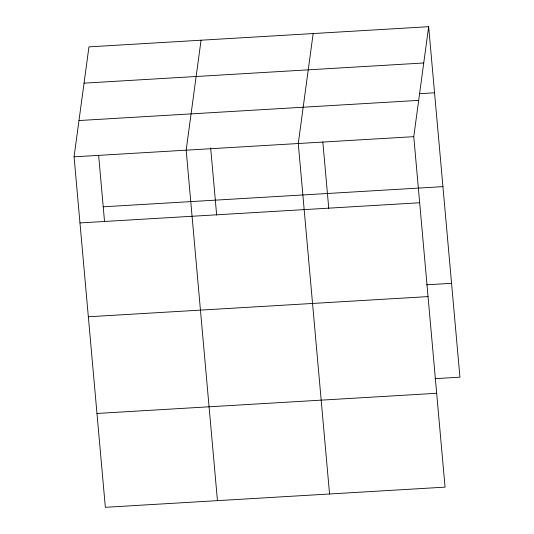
<?xml version="1.0" encoding="UTF-8"?>
<svg xmlns="http://www.w3.org/2000/svg" width="534" height="534" viewBox="0 0 534 534"><rect width="100%" height="100%" fill="white"/><g stroke="black" fill="none" stroke-linecap="round" stroke-linejoin="round"><path stroke-width="0.8" d="M428.655 26.7L413.77 136.664L445.049 487.135L105.345 507.3L74.066 156.829L88.951 46.865L428.655 26.7L459.934 377.171L435.01 378.653M201.051 40.21L186.166 150.174L217.445 500.645M313.158 33.555L298.272 143.519L329.551 493.99M84.038 83.15L423.742 62.985M419.597 93.684L434.556 92.796M78.979 120.537L418.683 100.372M74.066 156.829L413.77 136.664M103.222 206.805L442.933 186.64M79.966 222.925L419.671 202.76M426.633 284.809L451.557 283.327M88.337 316.769L428.048 296.604M96.968 413.456L436.679 393.291M322.836 142.011L328.757 208.373M210.656 147.831L216.657 215.028M98.63 155.314L104.551 221.683"/></g></svg>
